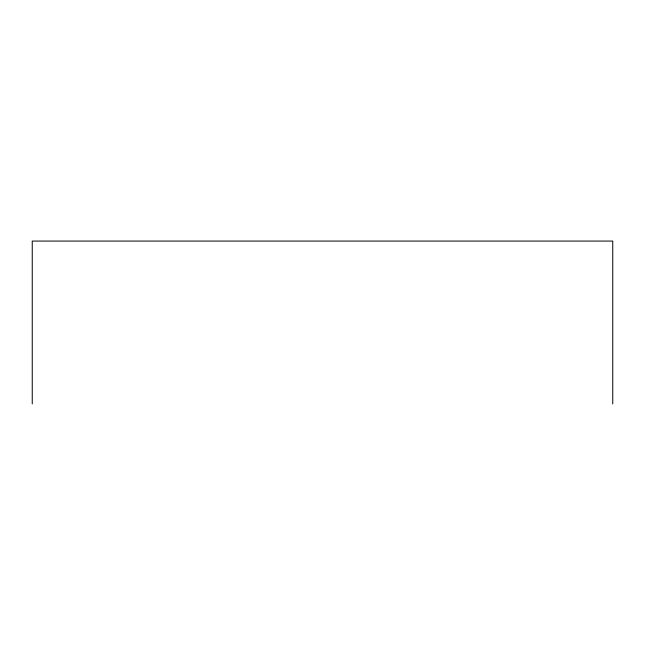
<?xml version="1.0" encoding="UTF-8"?>
<svg xmlns="http://www.w3.org/2000/svg" width="645" height="645" viewBox="0 0 645 645"><rect width="100%" height="100%" fill="white"/><g stroke="black" fill="none" stroke-linecap="round" stroke-linejoin="round"><path stroke-width="0.97" d="M612.75 403.931L612.75 241.069L32.25 241.069L32.25 403.931"/></g></svg>
